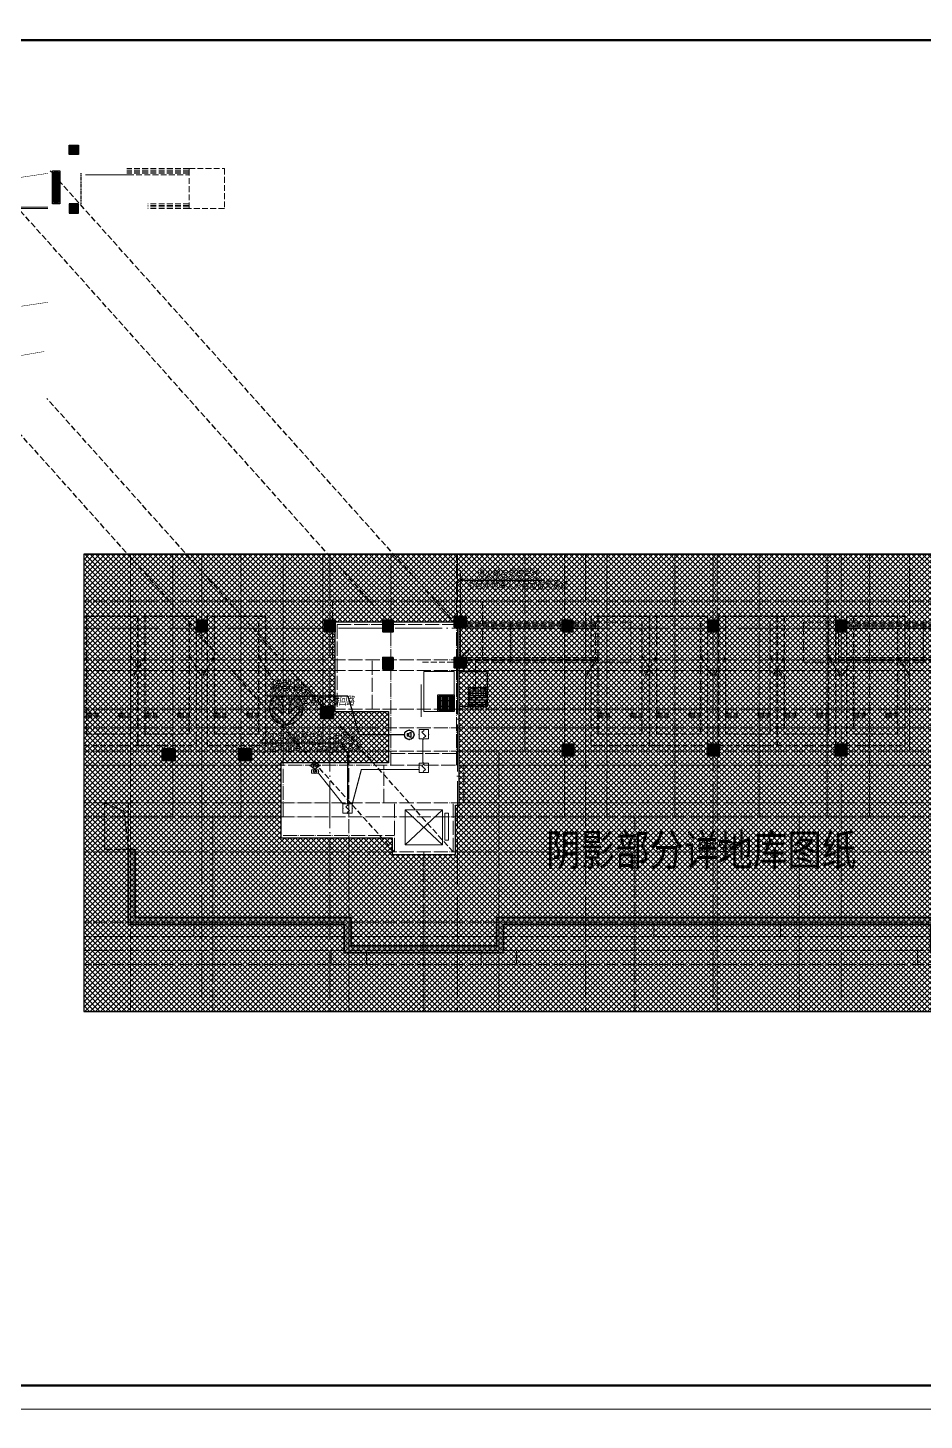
# Model space of a CAD drawing. Extents: x 2803505 to 5851001, y -1372902 to 24339.
# Drawn here: x 3252083 to 3290290, y -867929 to -808529 of the extents above; entities that cross this region are included whole.
import ezdxf
from ezdxf.enums import TextEntityAlignment as Align
from ezdxf.xclip import XClip

# ---------------------------------------------------------------- set-up
doc = ezdxf.new("R2010")
doc.units = 0
doc.header["$LTSCALE"] = 1000
doc.header["$MEASUREMENT"] = 0
doc.header["$XCLIPFRAME"] = 2
for name, pattern in [('#P_--_20B1_001_t3$0$DASH', [0.35, 0.25, -0.1]), ('__DASH', [0.35, 0.25, -0.1]), ('DASH', [0.35, 0.25, -0.1]), ('DOTE', [2.4200000000000004, 2, -0.2, 0.02, -0.2]), ('HIDDEN', [0.375, 0.25, -0.125])]:
    doc.linetypes.add(name, pattern=pattern)
doc.layers.get('0').update_dxf_attribs({"linetype": 'CONTINUOUS'})
for name, color, linetype in [('!!电气', 1, 'CONTINUOUS'), ('!校对', 2, 'CONTINUOUS'), ('0-R-风井', 2, 'CONTINUOUS'), ('0-R疏散口', 20, 'CONTINUOUS'), ('0-R防护单元标注', 2, 'CONTINUOUS'), ('0-R集水坑', 191, 'CONTINUOUS'), ('DIM-照明', 7, 'CONTINUOUS'), ('EQUIP-安防', 3, 'CONTINUOUS'), ('EQUIP-广播', 3, 'CONTINUOUS'), ('HS-A-停车位（标准）', 9, 'CONTINUOUS'), ('LWIRE', 4, 'CONTINUOUS'), ('S-砼墙', 40, 'CONTINUOUS'), ('text', 7, 'CONTINUOUS'), ('VPIPE-雨水', 4, 'DASH'), ('WIRE-消防', 4, 'CONTINUOUS'), ('人防集水坑', 11, 'CONTINUOUS'), ('审核', 1, 'CONTINUOUS'), ('疏散口', 20, 'CONTINUOUS')]:
    doc.layers.add(name, color=color, linetype=linetype)
for name, color, linetype, lineweight in [('3.5方案汇报，与郭总、侯月琴确定户型_t8$0$STAIR', 2, 'CONTINUOUS', 18), ('DOTE', 19, 'DOTE', 9), ('EQUIP-消防', 3, 'CONTINUOUS', 20), ('PUB_HATCH', 8, 'CONTINUOUS', 9), ('STAIR', 252, 'CONTINUOUS', 20), ('图框', 147, 'CONTINUOUS', 20), ('填充', 251, 'CONTINUOUS', 5), ('平面-看线', 252, 'CONTINUOUS', 15), ('排水', 252, 'CONTINUOUS', 20), ('砼柱', 2, 'CONTINUOUS', 35)]:
    doc.layers.add(name, color=color, linetype=linetype, lineweight=lineweight)
doc.styles.add('-宋体', font='', dxfattribs={"width": 0.8})
doc.styles.add('_TEL_DIM', font='SIMPLEX', dxfattribs={"width": 0.8, "height": 3.5, "bigfont": 'HZTXT'})
doc.styles.add('HZTXT', font='gbeitc.shx', dxfattribs={"width": 0.8, "height": 400, "bigfont": 'hztxt.shx'})
doc.styles.get("Standard").update_dxf_attribs({"font": 'gbenor.shx', "bigfont": 'gbcbig.shx'})
doc.styles.add('黑体', font='simhei.ttf')
doc.styles.get('-宋体').set_extended_font_data('SimSun')

# ---------------------------------------------------------------- blocks, each defined once
blk = doc.blocks.new('A$C1DD019F9')
at = {"layer": '疏散口'}
h = blk.add_hatch(color=256, dxfattribs=at)
edge = h.paths.add_edge_path()
edge.add_line((1657.837590239942, 3315.723901660649), (367.3306208625436, 2025.216944172512))
edge.add_arc((562.7390984487897, 1829.808464785995), 276.3493204781321, 134.999999736071, 315.0000450135555)
edge.add_line((758.1477304548025, 1634.400139819365), (1381.488251060247, 2257.740654682275))
edge.add_arc((-487.2515846193137, 1989.868379143272), 1887.841129295078, -24.12321173134552, 8.157426411511608, ccw=False)
edge.add_arc((-487.2518275084583, 1989.868449001487), 1887.841379523462, 303.5961554791981, 335.8767893464231, ccw=False)
edge.add_arc((1657.83757689014, 1657.627985069564), 1658.095916591085, 89.99999953869542, 228.4172749558772, ccw=False)
h = blk.add_hatch(color=256, dxfattribs=at)
edge = h.paths.add_edge_path()
edge.add_line((1657.837590239942, 3315.723901660649), (2948.344559617341, 2025.216944172512))
edge.add_arc((2752.936082031095, 1829.808464785995), 276.3493204781321, -135.00004501355562, 45.000000263928996, ccw=False)
edge.add_line((2557.527450025082, 1634.400139819365), (1934.186929419636, 2257.740654682275))
edge.add_arc((3802.926765099197, 1989.868379143272), 1887.841129295078, 171.8425735884883, 204.1232117313454)
edge.add_arc((3802.927007988342, 1989.868449001489), 1887.841379523464, 204.123210653577, 236.403844520802)
edge.add_arc((1657.837603589745, 1657.627985069564), 1658.095916591085, 311.5827250441228, 450.0000004613047)
for points in [[(1657.837590239942, 3315.723901660649), (367.3306208625437, 2025.216944172512, 1.000000395120669), (758.1477304548025, 1634.400139819365), (1381.488251060247, 2257.740654682275, -0.1417897514410627), (1235.721885070204, 1218.307265423704, -0.141789732410033), (557.3581269979476, 417.3751685111782, -0.6899650482418342), (1657.837590239942, 3315.723901660649)], [(1657.837590239942, 3315.723901660649), (2948.344559617341, 2025.216944172512, -1.000000395120669), (2557.527450025082, 1634.400139819365), (1934.186929419636, 2257.740654682275, 0.1417897514410627), (2079.953295409679, 1218.307265423704, 0.141789732410033), (2758.317053481937, 417.3751685111782, 0.6899650482418342), (1657.837590239942, 3315.723901660649)]]:
    blk.add_lwpolyline(points, format="xyb", close=True, dxfattribs=at)
blk = doc.blocks.new('A$C25A378E3')
at = {"layer": 'HS-A-停车位（标准）', "linetype": 'DASH'}
for p, q in [((299.9288666398497, 4280.200665866025), (299.9276344913524, 4120.200664976728)), ((299.9282505712472, 4200.200665451237), (799.9279646449722, 4200.00894667895)), ((299.9288666398497, 4280.200665866025), (799.9285807174165, 4280.00894703425)), ((799.9285807174165, 4280.00894703425), (799.9273485837039, 4120.008946264163)), ((1699.929113851395, 4280.193678615266), (1699.927881702897, 4120.19367778569)), ((1699.928497782676, 4200.193678200361), (2199.928211856517, 4200.001959428308)), ((1699.929113851395, 4280.193678615266), (2199.928827928961, 4280.001959843212)), ((2199.928827928961, 4280.001959843212), (2199.927595795365, 4120.001958953799)), ((299.9276344913524, 4120.200664976728), (799.9273485837039, 4120.008946264163)), ((1699.927881702897, 4120.19367778569), (2199.927595795365, 4120.001958953799)), ((300.0205537431175, 1700.046125917463), (-199.9740653929766, 2550.049336581258)), ((2200.020893819514, 1700.035927985562), (2700.026429273654, 2550.032717227354))]:
    blk.add_line(p, q, dxfattribs=at)
for points in [[(1.164153218269348e-10, 5499.999999999884), (2499.999999842257, 5499.971898506512), (2499.938176556607, -0.02810114610474557), (-0.06182328553404659, 3.472669050097466e-07)], [(299.9943796824664, 4999.996627852321), (2199.994379562442, 4999.975270717288), (2199.938176575466, -0.02472896687686443), (299.9381766954903, -0.003371831844560802)]]:
    blk.add_lwpolyline(points, close=True, dxfattribs=at)
blk = doc.blocks.new('TIY8O')
at = {"layer": '0-R集水坑', "linetype": 'DASH'}
h = blk.add_hatch(dxfattribs=at)
h.set_pattern_fill('LINE', color=191, scale=100, angle=-90.00000000000006, style=0)
h.set_pattern_definition([(270, (-235326.6603705898, -492619.8195465856), (95.25, -7.876661409549766e-14), [])])
h.paths.add_polyline_path([(251192.714674465, 63602.66983472076), (251192.7093475896, 62902.669904932), (250492.7095668054, 62902.67580823865), (250492.7161997986, 63602.67580820792)])
at = {"layer": '0-R集水坑', "color": 191, "elevation": 0.4327255357110903}
for points in [[(250442.7090580211, 62452.68549320343), (251942.7090579913, 62452.67601750753), (251942.7166385491, 63652.67601748332), (250442.7166385789, 63652.68549317922)], [(251242.7159861337, 63652.66910502905), (251242.7089670943, 62852.66910505909), (250442.7091281175, 62852.67624693047), (250442.7166384909, 63652.67624689624)]]:
    blk.add_lwpolyline(points, close=True, dxfattribs=at)
at = {"layer": '0-R集水坑', "color": 191, "linetype": 'DASH', "elevation": 0.4327255357110903}
blk.add_lwpolyline([(251192.714674465, 63602.66983472076), (251192.7093475896, 62902.669904932), (250492.7095668054, 62902.67580823865), (250492.7161997986, 63602.67580820792)], close=True, dxfattribs=at)
blk = doc.blocks.new('TYUIYOIUO')
at = {"layer": '0-R-风井', "linetype": '__DASH'}
for p, q in [((-329258.9879087605, 748268.0069659366), (-329259.1120323434, 750268.0069597738)), ((-329259.1120323434, 750268.0069597738), (-328259.1006104921, 750268.0069597737)), ((-329259.1120323434, 750268.0069597738), (-328259.1006104921, 750268.0069597737)), ((-328259.1006104921, 750268.0069597737), (-328259.1006104922, 748268.0209756795)), ((-328259.1006104922, 748268.0209756795), (-329258.9879087605, 748268.0069659366))]:
    blk.add_line(p, q, dxfattribs=at)
blk.add_lwpolyline([(-329259.1120323434, 750268.0069597738), (-328442.2297026583, 749907.4324793392), (-328259.1006104922, 748268.0209756795)], dxfattribs=at)
blk = doc.blocks.new('FSFSFASFSFESFSEF')
at = {"layer": '人防集水坑', "ltscale": 0.8}
h = blk.add_hatch(dxfattribs=at)
h.set_pattern_fill('GRATE', color=256, scale=75, style=0)
h.set_pattern_definition([(270, (-806039.3574039747, 23438904.07928268), (59.53125, -1.822618869043522e-14), []), (360, (-806039.3574039747, 23438904.07928268), (8.748522416193854e-14, 238.125), [])])
h.paths.add_polyline_path([(286466.5787021541, 761315.5335229017), (287066.5787021541, 761315.5335229017), (287066.5787021541, 760715.5335229017), (286466.5787021541, 760715.5335229017)])
at = {"layer": '人防集水坑'}
for points in [[(287116.5787021541, 760665.5335229017), (286416.5787021541, 760665.5335229017), (286416.5787021541, 761365.5335229017), (287116.5787021541, 761365.5335229017)], [(287066.5787021541, 760715.5335229017), (286466.5787021541, 760715.5335229017), (286466.5787021541, 761315.5335229017), (287066.5787021541, 761315.5335229017)]]:
    blk.add_lwpolyline(points, close=True, dxfattribs=at)
at = {"layer": '排水'}
blk.add_lwpolyline([(285816.5787021536, 760665.5335229018), (287116.5787021536, 760665.5335229018), (287116.5787021534, 762365.5335229018), (285816.5787021534, 762365.5335229018)], close=True, dxfattribs=at)
blk = doc.blocks.new('DFBFBFBGF')
at = {"layer": 'STAIR', "color": 252, "linetype": '#P_--_20B1_001_t3$0$DASH'}
for p, q in [((293136.325158803, 754230.1456084143), (287316.5787030022, 754230.1456084143)), ((293136.3251588031, 754160.1456084616), (287316.5787030022, 754160.1456084708)), ((293136.3251588029, 754100.1456084616), (287316.5787030022, 754100.1456084704)), ((293136.3251588018, 754030.1456084143), (287316.5787030022, 754030.1456084145)), ((288716.325158803, 753970.1456084145), (293136.3251588018, 753970.1456083918)), ((293136.3251588018, 754030.1456084143), (293136.325158803, 754230.1456084143)), ((293136.325158803, 752730.1456083826), (287316.5787030022, 752730.1456085002)), ((293136.3251588031, 752660.1456084299), (287316.5787030022, 752660.1456085349)), ((293136.3251588029, 752600.1456084299), (287316.5787030022, 752600.1456085352)), ((293136.3251588018, 752530.1456083826), (293136.325158803, 752730.1456083826)), ((293136.3251588018, 752530.1456083826), (287316.5787030022, 752530.1456085071))]:
    blk.add_line(p, q, dxfattribs=at)
blk.add_lwpolyline([(293136.325158803, 754230.1456084143), (294636.325158803, 754230.1456084143), (294636.325158803, 752530.1456083859), (293136.325158803, 752530.1456083859)], close=True, dxfattribs=at)
at = {"layer": '审核', "color": 252, "linetype": 'HIDDEN', "ltscale": 0.2}
blk.add_line((289519.4158324369, 752530.1456084601), (289519.4158324566, 754230.1456084143), dxfattribs=at)
blk = doc.blocks.new('A$C24B36177')
for points in [[(-146925.0000000014, -57549.99999965215), (-147375.0000000014, -57549.99999965215), (-147375.0000000014, -58049.99999965215), (-146925.0000000014, -58049.99999965215)], [(-141475.0000000014, -57549.99999965215), (-141925.0000000014, -57549.99999965215), (-141925.0000000014, -58049.99999965215), (-141475.0000000014, -58049.99999965215)], [(-138988.8284322531, -57549.99999965215), (-139438.8284322531, -57549.99999965215), (-139438.8284322531, -58049.99999965215), (-138988.8284322531, -58049.99999965215)], [(-135888.8284322531, -57399.99999965215), (-136388.8284322531, -57399.99999965215), (-136388.8284322531, -57849.99999965215), (-135888.8284322531, -57849.99999965215)], [(-131338.8284322531, -57549.99999965215), (-131788.8284322531, -57549.99999965215), (-131788.8284322531, -58049.99999965215), (-131338.8284322531, -58049.99999965215)], [(-125125.0000000014, -57549.99999965215), (-125575.0000000014, -57549.99999965215), (-125575.0000000014, -58049.99999965215), (-125125.0000000014, -58049.99999965215)], [(-119675.0000000014, -57549.99999965215), (-120125.0000000014, -57549.99999965215), (-120125.0000000014, -58049.99999965215), (-119675.0000000014, -58049.99999965215)], [(-138988.8284322531, -59145.63335224113), (-139438.8284322531, -59145.63335224113), (-139438.8284322531, -59645.63335224113), (-138988.8284322531, -59645.63335224113)], [(-135888.8284322531, -59145.63335224113), (-136388.8284322531, -59145.63335224113), (-136388.8284322531, -59595.63335224113), (-135888.8284322531, -59595.63335224113)], [(-142088.8284322531, -61745.63336003432), (-141538.8284322531, -61745.63336003432), (-141538.8284322531, -61245.63336003432), (-142088.8284322531, -61245.63336003432)], [(-131288.8284322531, -62845.63336003432), (-131788.8284322531, -62845.63336003432), (-131788.8284322531, -63345.63336003432), (-131288.8284322531, -63345.63336003432)], [(-125100.0000000014, -62845.63336003432), (-125600.0000000014, -62845.63336003432), (-125600.0000000014, -63345.63336003432), (-125100.0000000014, -63345.63336003432)], [(-119650.0000000014, -62845.63336003432), (-120150.0000000014, -62845.63336003432), (-120150.0000000014, -63345.63336003432), (-119650.0000000014, -63345.63336003432)], [(-148838.8284322531, -63545.63336003432), (-148288.8284322531, -63545.63336003432), (-148288.8284322531, -63045.63336003432), (-148838.8284322531, -63045.63336003432)], [(-145588.8284322531, -63545.63336003432), (-145038.8284322531, -63545.63336003432), (-145038.8284322531, -63045.63336003432), (-145588.8284322531, -63045.63336003432)]]:
    blk.add_hatch(color=252).paths.add_polyline_path(points)
at = {"layer": '砼柱', "color": 252, "lineweight": 35}
for points in [[(-146925.0000000014, -57549.99999965215), (-147375.0000000014, -57549.99999965215), (-147375.0000000014, -58049.99999965215), (-146925.0000000014, -58049.99999965215)], [(-141475.0000000014, -57549.99999965215), (-141925.0000000014, -57549.99999965215), (-141925.0000000014, -58049.99999965215), (-141475.0000000014, -58049.99999965215)], [(-138988.8284322531, -57549.99999965215), (-139438.8284322531, -57549.99999965215), (-139438.8284322531, -58049.99999965215), (-138988.8284322531, -58049.99999965215)], [(-135888.8284322531, -57399.99999965215), (-136388.8284322531, -57399.99999965215), (-136388.8284322531, -57849.99999965215), (-135888.8284322531, -57849.99999965215)], [(-131338.8284322531, -57549.99999965215), (-131788.8284322531, -57549.99999965215), (-131788.8284322531, -58049.99999965215), (-131338.8284322531, -58049.99999965215)], [(-125125.0000000014, -57549.99999965215), (-125575.0000000014, -57549.99999965215), (-125575.0000000014, -58049.99999965215), (-125125.0000000014, -58049.99999965215)], [(-119675.0000000014, -57549.99999965215), (-120125.0000000014, -57549.99999965215), (-120125.0000000014, -58049.99999965215), (-119675.0000000014, -58049.99999965215)], [(-138988.8284322531, -59145.63335224113), (-139438.8284322531, -59145.63335224113), (-139438.8284322531, -59645.63335224113), (-138988.8284322531, -59645.63335224113)], [(-135888.8284322531, -59145.63335224113), (-136388.8284322531, -59145.63335224113), (-136388.8284322531, -59595.63335224113), (-135888.8284322531, -59595.63335224113)], [(-142088.8284322531, -61745.63336003432), (-141538.8284322531, -61745.63336003432), (-141538.8284322531, -61245.63336003432), (-142088.8284322531, -61245.63336003432)], [(-131288.8284322531, -62845.63336003432), (-131788.8284322531, -62845.63336003432), (-131788.8284322531, -63345.63336003432), (-131288.8284322531, -63345.63336003432)], [(-125100.0000000014, -62845.63336003432), (-125600.0000000014, -62845.63336003432), (-125600.0000000014, -63345.63336003432), (-125100.0000000014, -63345.63336003432)], [(-119650.0000000014, -62845.63336003432), (-120150.0000000014, -62845.63336003432), (-120150.0000000014, -63345.63336003432), (-119650.0000000014, -63345.63336003432)], [(-148838.8284322531, -63545.63336003432), (-148288.8284322531, -63545.63336003432), (-148288.8284322531, -63045.63336003432), (-148838.8284322531, -63045.63336003432)], [(-145588.8284322531, -63545.63336003432), (-145038.8284322531, -63545.63336003432), (-145038.8284322531, -63045.63336003432), (-145588.8284322531, -63045.63336003432)]]:
    blk.add_lwpolyline(points, close=True, dxfattribs=at)
blk = doc.blocks.new('A$C74D73064')
at = {"layer": 'S-砼墙', "linetype": 'ByBlock'}
h = blk.add_hatch(color=252, dxfattribs=at)
h.dxf.hatch_style = 1
h.paths.add_polyline_path([(116.2439669719897, 21173.62319013057), (-183.7560330280103, 21173.62319084839), (-183.7560497785453, 14173.63063578436), (-9483.793333602254, 14173.63054489461), (-9483.793333053589, 12973.63054073206), (-15683.79333130666, 12973.63053992204), (-15683.79333130654, 14173.63054486224), (-34483.79333185626, 14173.63053627219), (-34483.79333185114, 12973.63053992204), (-40683.79332969687, 12973.63054073206), (-40683.79332969664, 14173.63054471742), (-49883.79333124612, 14173.63054471742), (-49883.79333124601, 17073.63054077222), (-50183.79333124601, 17073.63054077222), (-50183.79333124612, 13873.63054471742), (-40983.79332969664, 13873.63054471742), (-40983.79332969687, 12673.63054077141), (-34183.79333184985, 12673.6305398827), (-34183.79333185498, 13873.63053640933), (-15983.79333130654, 13873.63054472511), (-15983.79333130666, 12673.6305398827), (-9183.793332916452, 12673.63054077141), (-9183.793333465117, 13873.63054503174), (116.2439495035214, 13873.63063592149)])
at = {"layer": '填充'}
h = blk.add_hatch(dxfattribs=at)
h.set_pattern_fill('ANSI37', color=252, scale=100, style=0)
h.set_pattern_definition([(45, (953418.0689988486, -464688.2486653434), (-112.2532015133644, 112.2532015133644), []), (135, (953418.0689988486, -464688.2486653434), (-112.2532015133644, -112.2532015133644), [])])
h.paths.add_polyline_path([(-52083.8042565519, 29673.63306600228), (1916.182610989315, 29673.63306600228), (1916.182610989315, 10173.63306717912), (-52083.8042565519, 10173.63306717912)])
h.paths.add_polyline_path([(-11083.74449147959, 26773.63476965984), (-11083.6912403265, 26773.57648456504), (-8783.494346726686, 26773.58785209735), (-8783.541175148915, 22973.64755439037), (-11083.74380220973, 22973.63067205681), (-11083.74432452547, 20773.90513350873), (-6483.936796479975, 20773.90367310331), (-6483.949477702496, 17573.8891423319), (-11233.75562675064, 17573.88914349547), (-11233.74334123172, 16873.63447377633), (-13933.75744213234, 16873.63447372487), (-13933.75760567561, 18973.65223021363), (-14083.75512862846, 18973.58447738446), (-14083.75382049417, 21373.59925963939), (-14083.74705618818, 21373.7135991673), (-14083.75400239287, 26773.63143626088)], flags=16)
h.paths.add_polyline_path([(-39083.81565275008, 26773.65008661814), (-39083.86890390317, 26773.59180152335), (-41384.06579750299, 26773.60316905566), (-41384.01896908076, 22973.66287134867), (-39083.81634201994, 22973.64598901512), (-39083.81581970421, 20773.92045046703), (-43683.6233477497, 20773.91899006162), (-43683.61066652718, 17573.90445929021), (-38933.80451747903, 17573.90446045378), (-38933.81680299796, 16873.64979073463), (-36233.80270209734, 16873.64979068318), (-36233.80253855407, 18973.66754717194), (-36083.80501560122, 18973.59979434276), (-36083.80632373551, 21373.6145765977), (-36083.8130880415, 21373.7289161256), (-36083.8061418368, 26773.64675321919)], flags=16)
at = {"color": 252}
for points in [[(-52083.8042565519, 29673.63306600228), (1916.182610989315, 29673.63306600228), (1916.182610989315, 10173.63306717912), (-52083.8042565519, 10173.63306717912)], [(-39083.81565275008, 26773.65008661814), (-39083.86890390317, 26773.59180152335), (-41384.06579750299, 26773.60316905566), (-41384.01896908076, 22973.66287134867), (-39083.81634201994, 22973.64598901512), (-39083.81581970421, 20773.92045046703), (-43683.6233477497, 20773.91899006162), (-43683.61066652718, 17573.90445929021), (-38933.80451747903, 17573.90446045378), (-38933.81680299796, 16873.64979073463), (-36233.80270209734, 16873.64979068318), (-36233.80253855407, 18973.66754717194), (-36083.80501560122, 18973.59979434276), (-36083.80632373551, 21373.6145765977), (-36083.8130880415, 21373.7289161256), (-36083.8061418368, 26773.64675321919)]]:
    blk.add_lwpolyline(points, close=True, dxfattribs=at)
at = {"layer": '3.5方案汇报，与郭总、侯月琴确定户型_t8$0$STAIR', "color": 252}
for p, q in [((-36783.80270167149, 18773.63778403506), (-38383.80270167196, 17273.63778403646)), ((-38383.80270167196, 18773.63778403506), (-36783.80270167149, 17273.63778403646))]:
    blk.add_line(p, q, dxfattribs=at)
for points in [[(-38383.80270167196, 17273.63778403646), (-38383.80270167196, 18773.63778403506), (-36783.80270167149, 18773.63778403506), (-36783.80270167149, 17273.63778403646)], [(-36683.80270168104, 17473.63778415194), (-36683.80270168104, 18623.63778415241), (-36533.80270167824, 18623.63778415241), (-36533.80270167824, 17473.63778415194)]]:
    blk.add_lwpolyline(points, close=True, dxfattribs=at)
at = {"layer": 'DOTE', "color": 252}
for p, q in [((-47044.96489887079, 93136.92275867716), (-47044.96489887079, 8148.87607650971)), ((-41594.96489887079, 93136.92275867716), (-41594.96489887079, 8148.87607650971)), ((-36144.96489887056, 93136.92275867716), (-36144.96489887056, 8148.87607650971)), ((-30694.96489887033, 93136.92275867716), (-30694.96489887033, 8148.87607650971)), ((-25244.96489887033, 93136.92275867716), (-25244.96489887033, 8148.87607650971)), ((-19794.96489887009, 93136.92275867716), (-19794.96489887009, 8148.87607650971)), ((196116.043700602, 26519.29986870533), (-86385.24772744626, 26519.29986870522))]:
    blk.add_line(p, q, dxfattribs=at)
at = {"layer": 'DOTE', "color": 252, "linetype": 'DOTE', "ltscale": 0.3}
for p, q in [((-41283.7908923194, 26673.90195027459), (-41284.07226362044, 23073.63609913003)), ((-41283.78804824897, 26673.89948944852), (-38983.80329407274, 26673.89948944876)), ((-38983.96692679939, 26673.91279368429), (-36183.96692247968, 26673.91279368417)), ((-38983.96426578402, 21173.63297298539), (-36183.96373678977, 21173.63501462399)), ((-43583.60904836282, 17673.6404758913), (-38833.8032974177, 17673.64048973739))]:
    blk.add_line(p, q, dxfattribs=at)
at = {"layer": 'S-砼墙', "color": 252, "lineweight": 35}
blk.add_lwpolyline([(116.2439669719897, 21173.62319013057), (-183.7560330280103, 21173.62319084839), (-183.7560497785453, 14173.63063578436), (-9483.793333602254, 14173.63054489461), (-9483.793333053589, 12973.63054073206), (-15683.79333130666, 12973.63053992204), (-15683.79333130654, 14173.63054486224), (-34483.79333185626, 14173.63053627219), (-34483.79333185114, 12973.63053992204), (-40683.79332969687, 12973.63054073206), (-40683.79332969664, 14173.63054471742), (-49883.79333124612, 14173.63054471742), (-49883.79333124601, 17073.63054077222), (-50183.79333124601, 17073.63054077222), (-50183.79333124612, 13873.63054471742), (-40983.79332969664, 13873.63054471742), (-40983.79332969687, 12673.63054077141), (-34183.79333184985, 12673.6305398827), (-34183.79333185498, 13873.63053640933), (-15983.79333130654, 13873.63054472511), (-15983.79333130666, 12673.6305398827), (-9183.793332916452, 12673.63054077141), (-9183.793333465117, 13873.63054503174), (116.2439495035214, 13873.63063592149)], close=True, dxfattribs=at)
at = {"layer": 'STAIR', "color": 252, "linetype": '#P_--_20B1_001_t3$0$DASH'}
blk.add_line((-37633.79907553317, 25073.63674580667), (-36283.80270154797, 25073.63674533356), dxfattribs=at)
at = {"layer": 'STAIR', "color": 252}
blk.add_lwpolyline([(-37693.8037200293, 24115.17272325291), (-37693.81137009291, 22733.63719977078)], dxfattribs=at)
at = {"layer": '填充', "color": 252}
for points in [[(-52083.8042565519, 29673.63306600228), (1916.182610989315, 29673.63306600228), (1916.182610989315, 10173.63306717912), (-52083.8042565519, 10173.63306717912)], [(-39083.81565275008, 26773.65008661814), (-39083.86890390317, 26773.59180152335), (-41384.06579750299, 26773.60316905566), (-41384.01896908076, 22973.66287134867), (-39083.81634201994, 22973.64598901512), (-39083.81581970421, 20773.92045046703), (-43683.6233477497, 20773.91899006162), (-43683.61066652718, 17573.90445929021), (-38933.80451747903, 17573.90446045378), (-38933.81680299796, 16873.64979073463), (-36233.80270209734, 16873.64979068318), (-36233.80253855407, 18973.66754717194), (-36083.80501560122, 18973.59979434276), (-36083.80632373551, 21373.6145765977), (-36083.8130880415, 21373.7289161256), (-36083.8061418368, 26773.64675321919)]]:
    blk.add_lwpolyline(points, close=True, dxfattribs=at)
at = {"color": 252}
for name, p in [('A$C24B36177', (100104.7992927883, 84419.25646130543)), ('DFBFBFBGF', (-323400.3848448391, -727456.498855195)), ('FSFSFASFSFESFSEF', (-323400.3814041421, -737691.8957310847))]:
    blk.add_blockref(name, p, dxfattribs=at)
at = {"color": 252, "xscale": -1}
blk.add_blockref('DFBFBFBGF', (273232.6246374719, -727456.112043726), dxfattribs=at)
at = {"layer": '0-R疏散口', "color": 252, "xscale": -0.4305656706515025, "yscale": 0.4305656706515025, "zscale": 0.4305656706515025, "rotation": 181.4259203059818}
blk.add_blockref('A$C1DD019F9', (-44184.43697331846, 23809.04406353913), dxfattribs=at)
at = {"layer": '0-R集水坑', "color": 252, "xscale": -1, "rotation": 270}
blk.add_blockref('TIY8O', (-98536.51616584952, -227269.0751932409, -0.4327255357110903), dxfattribs=at)
at = {"layer": 'HS-A-停车位（标准）', "color": 252}
blk.add_blockref('TYUIYOIUO', (278075.2999756152, -731194.3965097175), dxfattribs=at)
at = {"layer": 'HS-A-停车位（标准）', "color": 252, "linetype": 'DASH', "xscale": -1, "rotation": 179.9993559612105}
for p in [(-52269.90307558491, 27019.29986835935), (-49769.90307558479, 27019.29986835935), (-46819.90307558491, 27019.29986835935), (-30469.84475808567, 27019.34327541478), (-27969.84475808567, 27019.34327541478), (-25019.84475808567, 27019.34327541478), (-22519.90658137109, 27019.3432754149), (-19569.84475808544, 27019.34327541478)]:
    blk.add_blockref('A$C25A378E3', p, dxfattribs=at)
at = {"layer": '0-R疏散口', "color": 252, "style": '-宋体', "width": 0.75}
blk.add_text('疏散口', height=450, dxfattribs=at).set_placement((-44108.35465147963, 23877.91403834289))
at = {"layer": '0-R防护单元标注', "color": 252, "style": '-宋体', "width": 0.8}
blk.add_text('结构空腔', height=405, dxfattribs=at).set_placement((-25913.3640337484, 16997.30910682655))
blk = doc.blocks.new('HFHFTHFD')
at = {"layer": 'DOTE', "linetype": 'DOTE', "ltscale": 0.3}
for p, q in [((420616.5787028493, 612948.8100463543), (420616.5787028495, 593448.8100475312)), ((422416.5787019647, 601748.8100391305), (422416.5787019647, 612948.8100463543)), ((425316.5787020741, 601748.8100473222), (425316.5787020741, 612948.8100463543)), ((427116.5787021646, 601748.8100473222), (427116.5787027501, 612948.8100463543)), ((428816.5787016117, 604548.8100388076), (428816.5787015849, 612948.8100463543)), ((431716.5787021924, 603949.0803065526), (431716.5787021923, 612948.8100463543)), ((434516.5787031293, 603949.0803065526), (434516.5787031293, 612948.8100463543)), ((437416.57870371, 604548.8100388076), (437416.5787037368, 612948.8100463543)), ((439116.5787031571, 601748.8100473222), (439116.5787025715, 612948.8100463543)), ((440916.5787032476, 601748.8100473222), (440916.5787032476, 612948.8100463543)), ((443816.578703357, 601748.8100391305), (443816.5787033571, 612948.8100463543)), ((445616.5787024723, 612948.8100463543), (445616.5787024723, 593448.8100475312)), ((447416.5787015875, 601748.8100391305), (447416.5787015874, 612948.8100463543)), ((450316.5787016969, 601748.8100473222), (450316.5787016969, 612948.8100463543)), ((452116.5787017875, 601748.8100473222), (452116.578702373, 612948.8100463543)), ((453816.5787012345, 604548.8100388076), (453816.5787012078, 612948.8100463543)), ((456716.5787018152, 603949.0803065526), (456716.5787018152, 612948.8100463543)), ((459516.5787027521, 603949.0803065526), (459516.5787027522, 612948.8100463543)), ((462416.5787033328, 604548.8100388076), (462416.5787033596, 612948.8100463543)), ((464116.57870278, 601748.8100473222), (464116.5787021944, 612948.8100463543)), ((465916.5787028704, 601748.8100473222), (465916.5787028704, 612948.8100463543)), ((468816.5787029798, 601748.8100391305), (468816.5787029798, 612948.8100463543)), ((470616.5787020952, 612948.8100463543), (470616.5787020951, 593448.8100475312)), ((472616.5787020951, 610948.8100463543), (418616.5787028495, 610948.8100463543)), ((429216.5787418562, 608448.8079394411), (429216.5792071599, 610948.8075475836)), ((435616.5800621139, 608448.8079394314), (435616.5805274176, 610948.8075475739)), ((455616.5773428306, 608448.8079394314), (455616.5768775269, 610948.8075475739)), ((462016.5786630883, 608448.8079394411), (462016.5781977847, 610948.8075475836)), ((472616.5787020951, 608448.8100463543), (418616.5787028495, 608448.8100463543)), ((430916.5787021924, 606348.8100465569), (430916.5787021922, 608448.8100463543)), ((435316.5787031294, 606348.8100465569), (435316.5787031293, 608448.8100463543)), ((472616.5787020951, 607998.8100463543), (418616.5787028495, 607998.8100463543)), ((455916.5787018151, 606348.8100465569), (455916.5787018152, 607998.8100463542)), ((460316.5787027521, 606348.8100465569), (460316.5787027522, 607998.8100463542)), ((472616.5787020951, 606348.8100465569), (418616.5787028495, 606348.8100465569)), ((472616.5787020951, 605548.8100406288), (418616.5787028495, 605548.8100406289)), ((472616.5787020951, 604548.8100471114), (418616.5787028495, 604548.8100471116)), ((429916.7956125877, 604548.8100471115), (429916.5572264311, 593448.8100475312)), ((436316.361792734, 604548.8100471115), (436316.6001788905, 593448.8100475312)), ((454916.7956122105, 604548.8100471115), (454916.5572260541, 593448.8100475312)), ((461316.3617923568, 604548.8100471115), (461316.6001785134, 593448.8100475312)), ((418616.5787028495, 603949.0803176122), (472616.5787020951, 603949.0802720234)), ((431416.5779594908, 602348.8100463725), (431416.5779592263, 603948.8100463734)), ((434816.5794645891, 602348.8100463725), (434816.5794648536, 603948.8100463734)), ((456416.5779403554, 602348.8100463725), (456416.5779400909, 603948.8100463734)), ((459816.5794454537, 602348.8100463725), (459816.5794457182, 603948.8100463734)), ((472616.5787020951, 602348.8100463724), (418616.5787028495, 602348.8100463726)), ((431866.5787074884, 600248.8100463784), (431866.5787075731, 602348.8100463543)), ((434366.5786978334, 600248.8100463304), (434366.5786977486, 602348.8100463543)), ((456866.5787071111, 600248.8100463304), (456866.5787071959, 602348.8100463543)), ((459366.5786974561, 600248.8100463784), (459366.5786973714, 602348.8100463543)), ((472616.5787020951, 601748.8100473221), (418616.5787028495, 601748.8100473222)), ((424116.5787026776, 601748.8100392178), (424116.5787026776, 593448.8100475312)), ((442116.5787120232, 601748.8100392178), (442116.5787120232, 593448.8100475312)), ((449116.5786929213, 601748.8100392178), (449116.5786929213, 593448.8100475312)), ((467116.5787022669, 601748.8100392178), (467116.5787022669, 593448.8100475312)), ((472616.5787020951, 600248.810045596), (418616.5787028495, 600248.8100466327)), ((433116.5787096269, 600248.8100463543), (433116.5787096269, 593448.8100475312)), ((458116.5786953176, 600248.8100463543), (458116.5786953176, 593448.8100475312)), ((472616.5787020951, 597248.8100389724), (418616.5787028495, 597248.8100389724)), ((423316.5787026776, 597248.8100389725), (423316.5787026776, 596648.8100389723)), ((442916.5787231674, 597248.8100389725), (442916.5787231674, 596648.8100389723)), ((448316.5786817771, 597248.8100389725), (448316.5786817771, 596648.8100389723)), ((467916.5787022669, 597248.8100389725), (467916.578702267, 596648.8100389723)), ((472616.5787020951, 596648.8100389723), (418616.5787028495, 596648.8100389723)), ((472616.5787020951, 596048.810047531), (418616.5787028495, 596048.810047531)), ((429166.6130644571, 596048.8100475312), (429166.6001787189, 595448.8100475312)), ((430666.5829980801, 596048.8100475312), (430666.5958838182, 595448.8100475312)), ((435566.574427765, 596048.8100475312), (435566.5615420268, 595448.8100475312)), ((437066.544361388, 596048.8100475312), (437066.5572471261, 595448.8100475312)), ((454166.6130435566, 596048.8100475312), (454166.6001578184, 595448.8100475312)), ((455666.5829771796, 596048.8100475312), (455666.5958629177, 595448.8100475312)), ((460566.5744068645, 596048.8100475312), (460566.5615211263, 595448.8100475312)), ((462066.5443404875, 596048.8100475312), (462066.5572262256, 595448.8100475312)), ((472616.5787020951, 595448.810047531), (418616.5787028495, 595448.8100475312))]:
    blk.add_line(p, q, dxfattribs=at)
blk = doc.blocks.new('A$C110D7C8B')
h = blk.add_hatch()
h.set_pattern_fill('ANSI32', color=252, scale=7, angle=135)
h.set_pattern_definition([(180, (-705542.5179923946, -984740.2321152245), (-3.552713678800501e-15, -33.33750000000001), []), (180, (-705553.6304971946, -984729.1196104245), (-3.552713678800501e-15, -33.33750000000001), [])])
h.paths.add_polyline_path([(50, -1350.000000041677), (250.0000000000582, -1350.000000041677), (249.9999999999418, -50), (50, -50)])
at = {"color": 252}
for points in [[(0, 0), (300, 0), (300, -1400.000000041677), (0, -1400.000000041677)], [(50, -50), (250, -50), (250, -1350.000000041677), (50, -1350.000000041677)]]:
    blk.add_lwpolyline(points, close=True, dxfattribs=at)
blk = doc.blocks.new('A$C028C60F5')
at = {"color": 252}
blk.add_lwpolyline([(400.0000000717118, -1.851003617048264e-07), (0, 0), (-1.851003617048264e-07, -400.0000001632143), (399.9999998866115, -400.0000003483146)], close=True, dxfattribs=at)
at = {"layer": 'PUB_HATCH', "color": 252}
blk.add_solid([(-1.851003617048264e-07, -400.0000001632143), (399.9999998866115, -400.0000003483146), (0, 0), (400.0000000717118, -1.851003617048264e-07)], dxfattribs=at)
blk = doc.blocks.new('A$C28781836')
at = {"color": 252, "const_width": 20}
for points in [[(-10119.74675783236, -5500.243901853333), (-9734.167879659159, -530.5246518856147), (-7519.74645551201, -200.2097836569883)], [(-10119.74482251349, -7600.249561245553), (-9734.163560814166, -6030.524345523096), (-7519.742136667017, -5700.209477294469)], [(-9969.746456323192, -9700.245550757623), (-9584.167872510036, -8130.523613388767), (-7669.746456337685, -7800.20874516014)]]:
    blk.add_lwpolyline(points, dxfattribs=at)
at = {"layer": 'STAIR', "color": 252, "linetype": '#P_--_20B1_001_t3$0$DASH'}
for p, q in [((-1500, 0), (-4152.000000014203, 1.047737896442413e-09)), ((-1499.999999999884, -69.99999995273538), (-4152.000000013737, -69.75341075321194)), ((-1500.000000000116, -129.9999999527354), (-4152.000000013388, -129.7534107532119)), ((-1500.000000001164, -200), (-4152.000000012922, -199.9999999989523)), ((-4111.199999980512, -260.0000000090804), (-1500.000000001164, -260.0000000224682)), ((-1500, -1500.000000031665), (-3267.999999990105, -1499.999999998952)), ((-1499.999999999884, -1569.9999999844), (-3267.999999989639, -1569.754457053379)), ((-1500.000000000116, -1629.9999999844), (-3267.999999989115, -1629.754457012867)), ((-1500.000000001164, -1700.000000031665), (-3267.999999989115, -1699.754457054427))]:
    blk.add_line(p, q, dxfattribs=at)
at = {"layer": 'STAIR', "color": 252}
for p, q in [((-5920, -259.9999999997672), (-4111.19999998057, -260.0000000090804)), ((-8869.74283019395, -1700.246588996262), (-7519.746456208813, -1700.246589469374))]:
    blk.add_line(p, q, dxfattribs=at)
at = {"layer": 'STAIR', "color": 252, "linetype": '#P_--_20B1_001_t3$0$DASH'}
blk.add_lwpolyline([(-1500, 0), (0, 0), (0, -1700.000000028405), (-1500, -1700.000000028405)], close=True, dxfattribs=at)
at = {"layer": 'STAIR', "color": 252}
blk.add_lwpolyline([(-7519.746456187801, -1640.246589469374), (-8929.755123912648, -1640.246588975191), (-8929.755124753749, -4040.246135032154)], dxfattribs=at)
at = {"layer": '审核', "color": 252, "linetype": 'HIDDEN', "ltscale": 0.2}
blk.add_line((-6119.755594726943, -200.1547837678809), (-6119.682242507813, -1500.172692473629), dxfattribs=at)
at = {"layer": '平面-看线', "color": 252}
for p, q in [((-1500.000000001164, -200), (-1500, 0)), ((-1500.000000001164, -1700.000000031665), (-1500, -1500.000000031665))]:
    blk.add_line(p, q, dxfattribs=at)
at = {"color": 252, "xscale": -1}
blk.add_blockref('A$C028C60F5', (-6219.744254106772, 999.753149292781), dxfattribs=at)
at = {"color": 252}
for name, p in [('A$C110D7C8B', (-7319.746456009045, -100.2399003441678)), ('A$C028C60F5', (-6619.744458064088, -1500.248004525783))]:
    blk.add_blockref(name, p, dxfattribs=at)
blk = doc.blocks.new('A$C7F3A17C0')
at = {"color": 251, "linetype": '__DASH', "true_color": 0x636466}
for p, q in [((22902.27094201744, 33464.56624208507), (5579.640258559957, 52818.60173579375)), ((25702.27094089426, 33464.56624208507), (8379.640257436782, 52818.60173579375)), ((23052.27163664997, 23764.56650227751), (5729.640953192487, 43118.60199598619)), ((25552.46730292588, 23764.56650227751), (8229.836619468406, 43118.60199598619))]:
    blk.add_line(p, q, dxfattribs=at)
at = {"layer": 'VPIPE-雨水'}
blk.add_circle((25902.11615442485, 32164.55323198927), 55, dxfattribs=at)
for name, p in [('A$C28781836', (15799.38740952499, 52918.84754674346)), ('HFHFTHFD', (-408814.1128116697, -576484.2435578944))]:
    blk.add_blockref(name, p)
ref = blk.add_blockref('A$C74D73064', (61886.2688948838, 6790.932014730526))
XClip(ref).set_block_clipping_path([(-52083.80424523528, 10173.634474907187), (1916.182622306107, 29673.634473730403)])
at = {"layer": 'text', "color": 8, "style": '黑体', "width": 0.8}
blk.add_text('阴影部分详地库图纸', height=1345.89029535865, dxfattribs=at).set_placement((29519.28807449993, 23175.24431600166))
blk = doc.blocks.new('$TelecSys$00000079')
for p, q in [((0.7000000000007276, 0.7000000000007276), (0, 0)), ((0.1041666666678793, 0.1041666666660603), (0.1041666666678793, 0.1041666666660603)), ((-0.1041666666678793, -0.1041666666660603), (-0.1041666666678793, -0.1041666666660603))]:
    blk.add_line(p, q)
at = {"const_width": 0.1425}
blk.add_lwpolyline([(-0.07125000000087311, 0, 1), (0.07125000000087311, 0, 1)], format="xyb", close=True, dxfattribs=at)
blk.add_solid([(0.6300000000010186, 0.7700000000004366), (0.7700000000004366, 0.6299999999991996), (1.150000000001455, 1.149999999999636)])
at = {"width": 0.8, "flags": 9}
blk.add_attdef('A', (0, 0), '', height=2e-05, dxfattribs=at)
blk = doc.blocks.new('$equip$00002474')
for p, q in [((-0.519992380955955, 1.000000338535756e-05), (7.619048119522631e-06, 0.4400100000020757)), ((7.619048119522631e-06, -0.4399899999989429), (-0.519992380955955, 1.000000338535756e-05)), ((7.619048119522631e-06, 0.4400100000020757), (0.5200076190521941, 1.000000338535756e-05)), ((0.5200076190521941, 1.000000338535756e-05), (7.619048119522631e-06, -0.4399899999989429))]:
    blk.add_line(p, q)
at = {"const_width": 0.04}
blk.add_lwpolyline([(7.619048119522631e-06, 0.4400100000020757), (-0.519992380955955, 1.000000338535756e-05), (7.619048119522631e-06, -0.4399899999989429), (0.5200076190521941, 1.000000338535756e-05), (7.619048119522631e-06, 0.4400100000020757), (-0.519992380955955, 1.000000338535756e-05)], dxfattribs=at)
for p in [(-0.519992380955955, 1.000000338535756e-05), (7.619048119522631e-06, 0.4400100000020757), (0.5200076190521941, 1.000000338535756e-05), (7.619048119522631e-06, -0.4399899999989429)]:
    blk.add_point(p)
at = {"color": 7, "style": '_TEL_DIM'}
blk.add_attdef('$TEXT$', text='', height=0.3, dxfattribs=at).set_placement((0.02805548798642121, 0.01213281898526475), align=Align.MIDDLE_CENTER)
at = {"color": 7, "style": '_TEL_DIM', "flags": 1}
blk.add_attdef('A', text='', height=2e-05, dxfattribs=at).set_placement((0, 0), align=Align.MIDDLE_CENTER)
blk = doc.blocks.new('$equip$00002649')
for p, q in [((-0.5, 0.5), (-0.5, -0.5)), ((0.5, 0.5), (-0.5, 0.5)), ((-0.2000000000116415, 0.2000000000043656), (0.04999999998835847, 0.4000000000014552)), ((0, 0), (-0.2000000000116415, 0.2000000000043656)), ((0, 0), (0.1999999999825377, -0.1999999999970896)), ((0.5, -0.5), (0.5, 0.5)), ((-0.5, -0.5), (0.5, -0.5)), ((0.1999999999825377, -0.1999999999970896), (-0.0500000000174623, -0.4000000000014552))]:
    blk.add_line(p, q)
at = {"const_width": 0.04}
blk.add_lwpolyline([(-0.5, 0.5), (0.5, 0.5), (0.5, -0.5), (-0.5, -0.5), (-0.5, 0.5), (0.5, 0.5)], dxfattribs=at)
for p in [(-0.5, 0), (0, 0.5), (0.5, 0), (0, -0.5)]:
    blk.add_point(p)
at = {"color": 7, "flags": 1}
for tag, height, p in [('A', 2e-05, (0, 0)), ('B', 0.4, (0.7619185979783651, -0.207799414958572))]:
    blk.add_attdef(tag, text='', height=height, dxfattribs=at).set_placement(p, align=Align.MIDDLE_CENTER)
blk = doc.blocks.new('$equip$00002341')
for p, q in [((-0.2407308475521859, 0.1357684400209109), (-0.2407308475521859, -0.1442315599779249)), ((-0.2407308475521859, 0.1357684400209109), (-0.100730847552768, 0.1357684400209109)), ((-0.100730847552768, 0.1357684400209109), (0.1671732487156987, 0.2772627560989349)), ((-0.100730847552768, 0.1357684400209109), (-0.100730847552768, -0.1442315599779249)), ((0.1671732487156987, 0.2772627560989349), (0.1671732487156987, -0.2953757882060017)), ((-0.100730847552768, -0.1442315599779249), (-0.2407308475521859, -0.1442315599779249)), ((0.1671732487156987, -0.2953757882060017), (-0.100730847552768, -0.1442315599779249))]:
    blk.add_line(p, q)
at = {"const_width": 0.04}
blk.add_lwpolyline([(-0.5, 0, -1), (0.5, 0, -1), (-0.5, 0, -1.4631756610552)], format="xyb", dxfattribs=at)
blk.add_circle((0, 0), 0.5000000000000145)
for p in [(-0.5, 0), (0, 0.5), (0.5, 0), (0, -0.5)]:
    blk.add_point(p)
at = {"color": 7, "style": '_TEL_DIM', "flags": 1}
blk.add_attdef('A', text='', height=2e-05, dxfattribs=at).set_placement((0, 0), align=Align.MIDDLE_CENTER)
blk = doc.blocks.new('$equip$00002463')
for p, q in [((-0.6499999999941792, 0.6500000000014552), (-0.6499999999941792, 0)), ((0.6499999999941792, 0.6500000000014552), (-0.6499999999941792, 0.6500000000014552)), ((-0.6499999999941792, 0), (0.6499999999941792, 0)), ((0.6499999999941792, 0), (0.6499999999941792, 0.6500000000014552))]:
    blk.add_line(p, q)
at = {"const_width": 0.05}
blk.add_lwpolyline([(-0.6499999999941792, 0.6500000000014552), (-0.6499999999941792, 0), (0.6499999999941792, 0), (0.6499999999941792, 0.6500000000014552), (-0.6499999999941792, 0.6500000000014552), (-0.6499999999941792, 0)], dxfattribs=at)
for p in [(-0.6499999999941792, 0.3250000000007276), (0, 0.6500000000014552), (0, 0), (0.6499999999941792, 0.3250000000007276)]:
    blk.add_point(p)
at = {"color": 7, "style": '_TEL_DIM'}
blk.add_attdef('$TEXT$', text='', height=0.3, dxfattribs=at).set_placement((0.006237997877178714, 0.3429758970196417), align=Align.MIDDLE_CENTER)
at = {"color": 7, "style": '_TEL_DIM', "flags": 1}
blk.add_attdef('A', text='', height=2e-05, dxfattribs=at).set_placement((0, 0), align=Align.MIDDLE_CENTER)

msp = doc.modelspace()

# ---------------------------------------------------------------- linework, layer by layer
at = {"layer": '!校对'}
for p, q in [((3270638.162683571, -831987.4226845147), (3270407.008585845, -832212.256187231)), ((3273977.225731437, -832099.839435873), (3270522.585634708, -832099.8394358729)), ((3265729.664851971, -837045.9125659048), (3262275.024755243, -837045.9125659047)), ((3265729.664851971, -837045.9125659048), (3266201.412249784, -838686.0737531295)), ((3265444.05142646, -839052.2633657502), (3261989.411329731, -839052.2633657501)), ((3265444.05142646, -839052.2633657502), (3265713.00542089, -839496.9981108261))]:
    msp.add_line(p, q, dxfattribs=at)
at = {"layer": 'WIRE-消防', "linetype": 'Continuous', "const_width": 50}
for points in [[(3270522.585634708, -835438.0756587663), (3270522.585634708, -831659.2148794795)], [(3268143.704364192, -838686.0737531295), (3266201.412249784, -838686.0737531295)], [(3268919.232845467, -839894.0164189169), (3268919.232845467, -838863.3168809311)], [(3265713.00542089, -841634.8151861028), (3265713.00542089, -839387.6613726328)], [(3264475.683782196, -840329.9486821428), (3265512.306296928, -841638.5739106383)], [(3268772.624707992, -840168.224062629), (3266301.058721047, -840168.224062629), (3265912.306296928, -841638.5739106383)]]:
    msp.add_lwpolyline(points, dxfattribs=at)
at = {"layer": '图框'}
for points in [[(3242159.660867011, -808053.5751154525), (3326259.660867011, -808053.5751154525), (3326259.660867011, -867453.5751154525), (3242159.660867011, -867453.5751154525)], [(3242159.660867011, -867453.5751154525), (3326259.660867011, -867453.5751154525), (3326259.660867011, -926853.5751154525), (3242159.660867011, -926853.5751154525)]]:
    msp.add_lwpolyline(points, close=True, dxfattribs=at)
at = {"layer": '图框', "const_width": 100}
msp.add_lwpolyline([(3325259.660867011, -866453.5751154525), (3325259.660867011, -809053.5751154525), (3244659.660867011, -809053.5751154525), (3244659.660867011, -866453.5751154525)], close=True, dxfattribs=at)

# ---------------------------------------------------------------- block references
at = {"layer": '!!电气'}
msp.add_blockref('A$C7F3A17C0', (3244659.660867011, -867453.5751154523), dxfattribs=at)
at = {"layer": 'EQUIP-安防', "color": 2, "xscale": 400, "yscale": 400, "zscale": 400}
for p in [(3264320.462235154, -840000.6890413386), (3264320.462235155, -840000.6890413386)]:
    msp.add_blockref('$equip$00002474', p, dxfattribs=at).add_auto_attribs({'$TEXT$': 'EL'})
at = {"layer": 'EQUIP-广播', "xscale": 400, "yscale": 400, "zscale": 400}
msp.add_blockref('$equip$00002341', (3268343.704364192, -838686.0737531295), dxfattribs=at)
at = {"layer": 'EQUIP-消防', "color": 1, "xscale": 400, "yscale": 400, "zscale": 400}
for p in [(3268962.129089051, -838663.3168809311), (3268957.123825672, -840094.0164189169), (3265712.306296928, -841838.5739106383)]:
    msp.add_blockref('$equip$00002649', p, dxfattribs=at)
at = {"layer": 'EQUIP-消防', "color": 7, "xscale": 226.9230769276619, "yscale": 226.9230769276619, "zscale": 226.9230769276619}
msp.add_blockref('$equip$00002463', (3264328.183782194, -840329.9486821428), dxfattribs=at).add_auto_attribs({'$TEXT$': 'I/O'})
at = {"layer": 'LWIRE', "xscale": 400, "yscale": 400, "zscale": 400}
msp.add_blockref('$TelecSys$00000079', (3270522.585634708, -835438.0756587663), dxfattribs=at)
msp.add_blockref('$TelecSys$00000079', (3270522.585634708, -835438.0756587663), dxfattribs=at)

# ---------------------------------------------------------------- texts
at = {"layer": 'DIM-照明', "style": 'HZTXT', "width": 0.7}
for s, p in [('引自大地库火灾自动报警系统', (3270779.841061603, -832496.7710573446)), ('消火栓启泵信号线', (3271194.575286355, -832027.5393462406)), ('消防广播线G', (3262349.2237262, -836972.6362520275)), ('引自大地库消防广播回路', (3262348.488086712, -837441.8679631315)), ('火灾自动报警总线S+电源线D', (3262008.380024035, -838979.9632761178)), ('引自大地库火灾自动报警系统', (3262007.644384547, -839449.1949872219))]:
    msp.add_text(s, height=350, dxfattribs=at).set_placement(p)

doc.saveas('drawing.dxf')
